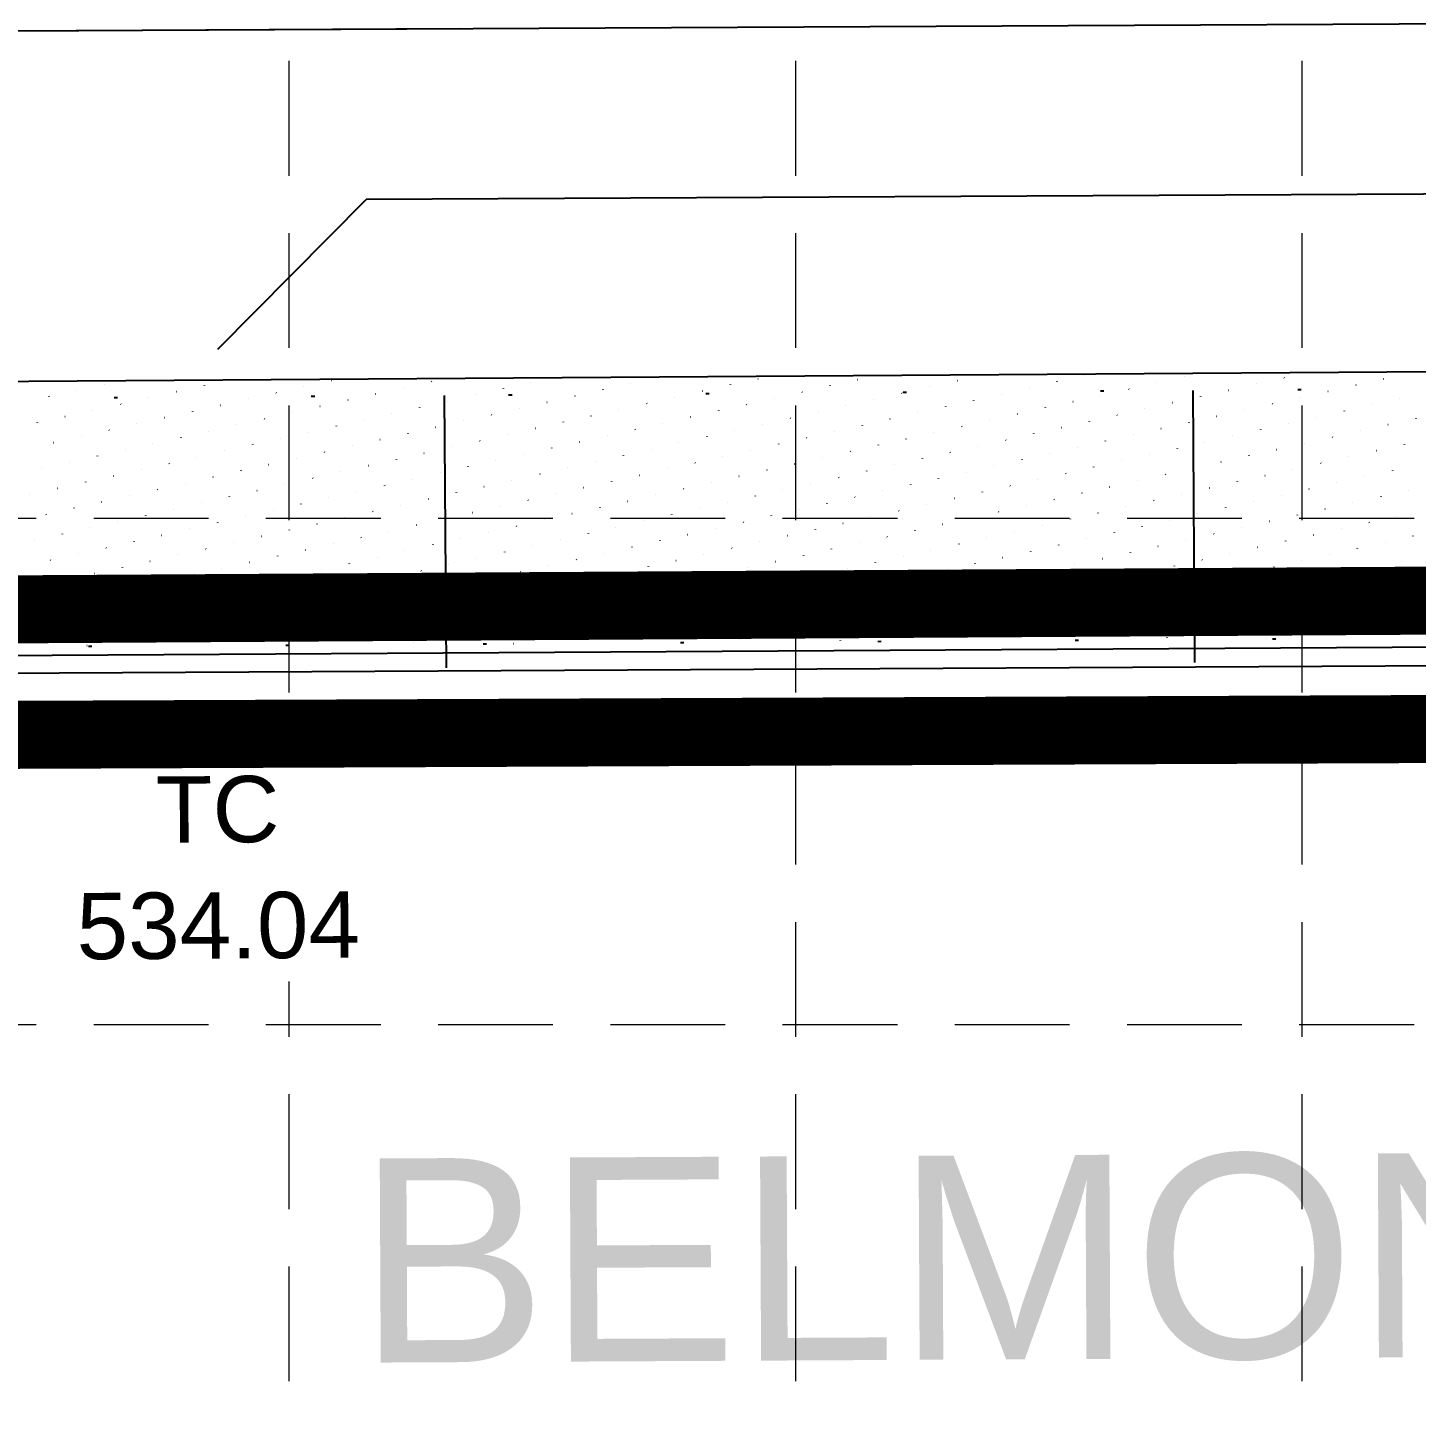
# Model space of a CAD drawing. Header units: feet. Extents: x 6046 to 7000, y 4530 to 5165.
# Drawn here: x 6783.37 to 6824.18, y 4780.64 to 4821.69 of the extents above; entities that cross this region are included whole.
import ezdxf
from ezdxf.enums import TextEntityAlignment as Align

# ---------------------------------------------------------------- set-up
doc = ezdxf.new("R2010")
doc.units = ezdxf.units.FT
doc.header["$LTSCALE"] = 30
doc.header["$MEASUREMENT"] = 0
for name, pattern in [('DASH', [1, 0.5, -0.5]), ('DOTS', [0.1901, 0.0001, -0.19]), ('HIDDEN', [0.375, 0.25, -0.125])]:
    doc.linetypes.add(name, pattern=pattern)
for name, color, linetype in [('1 LIMITS OF DISTURBANCE', 1, 'DASH'), ('1STAIR', 1, 'Continuous'), ('20070516_TOPO', 1, 'Continuous'), ('EXISTING_PL', 1, 'Continuous'), ('GRID', 254, 'HIDDEN'), ('PROPOSED_CURB', 1, 'Continuous'), ('PROPOSED_SW', 1, 'Continuous'), ('SILT FENCE', 200, 'Continuous'), ('TOPO_MAP', 1, 'Continuous')]:
    doc.layers.add(name, color=color, linetype=linetype)
doc.styles.get("Standard").update_dxf_attribs({"font": 'ARIAL.TTF'})

msp = doc.modelspace()

# ---------------------------------------------------------------- linework, layer by layer
at = {"layer": '1STAIR', "color": 7, "linetype": 'Continuous', "flags": 128}
for points in [[(6796.051, 4821.657), (6764.377, 4821.497)], [(6905.968, 4817.212), (6793.32, 4816.643)], [(6788.962, 4812.241), (6793.32, 4816.643)]]:
    msp.add_lwpolyline(points, dxfattribs=at)
at = {"layer": '20070516_TOPO', "color": 7, "linetype": 'Continuous'}
for p, q in [((6839.732, 4803.564), (6776.803, 4803.195)), ((6839.812, 4803.006), (6776.947, 4802.679))]:
    msp.add_line(p, q, dxfattribs=at)
at = {"layer": 'GRID', "color": 252, "linetype": 'HIDDEN', "lineweight": 0, "ltscale": 0.45}
for p, q in [((6791.042, 5149.778), (6791.042, 4628.519)), ((6805.933, 5149.778), (6805.933, 4628.519)), ((6820.825, 5149.778), (6820.825, 4628.519)), ((6061.371, 4807.279), (6984.628, 4807.279)), ((6061.371, 4792.388), (6984.628, 4792.388))]:
    msp.add_line(p, q, dxfattribs=at)
at = {"layer": 'PROPOSED_CURB', "color": 7, "linetype": 'Continuous', "flags": 128}
for points in [[(6895.454, 4804.19), (6869.967, 4803.876), (6861.815, 4811.83), (6773.405, 4811.229), (6765.428, 4803.168), (6748.447, 4803.053), (6740.412, 4811.004), (6673.998, 4810.553), (6666.069, 4802.493), (6652.274, 4802.405), (6644.296, 4810.351), (6605.265, 4810.085), (6600.273, 4815.043), (6579.92, 4814.908), (6567.13, 4801.946)], [(6824.044, 4811.558), (6824.047, 4811.554)], [(6785.626, 4811.214), (6785.629, 4811.21)], [(6788.555, 4811.182), (6788.558, 4811.178)], [(6791.484, 4811.15), (6791.487, 4811.146)], [(6792.302, 4811.333), (6792.305, 4811.329)], [(6795.231, 4811.3), (6795.234, 4811.296)], [(6798.159, 4811.268), (6798.162, 4811.264)], [(6801.088, 4811.236), (6801.091, 4811.232)], [(6801.906, 4811.419), (6801.909, 4811.415)], [(6804.017, 4811.203), (6804.02, 4811.199)], [(6804.835, 4811.386), (6804.838, 4811.382)], [(6806.945, 4811.171), (6806.948, 4811.167)], [(6807.764, 4811.354), (6807.767, 4811.35)], [(6809.874, 4811.138), (6809.877, 4811.135)], [(6810.692, 4811.321), (6810.695, 4811.318)], [(6813.621, 4811.289), (6813.624, 4811.285)], [(6814.439, 4811.472), (6814.442, 4811.468)], [(6816.55, 4811.257), (6816.553, 4811.253)], [(6817.368, 4811.44), (6817.371, 4811.436)], [(6819.478, 4811.224), (6819.481, 4811.221)], [(6820.297, 4811.407), (6820.3, 4811.404)], [(6822.407, 4811.192), (6822.41, 4811.188)], [(6823.225, 4811.375), (6823.228, 4811.371)], [(6783.99, 4810.848), (6783.993, 4810.844)], [(6784.808, 4811.031), (6784.811, 4811.027)], [(6786.918, 4810.816), (6786.922, 4810.812)], [(6787.737, 4810.999), (6787.74, 4810.995)], [(6789.847, 4810.784), (6789.85, 4810.78)], [(6790.665, 4810.967), (6790.669, 4810.963)], [(6792.776, 4810.751), (6792.779, 4810.747)], [(6793.594, 4810.934), (6793.597, 4810.93)], [(6794.412, 4811.117), (6794.415, 4811.113)], [(6795.615, 4810.88), (6795.669, 4802.88)], [(6795.704, 4810.719), (6795.708, 4810.715)], [(6796.523, 4810.902), (6796.526, 4810.898)], [(6797.341, 4811.085), (6797.344, 4811.081)], [(6799.451, 4810.87), (6799.455, 4810.866)], [(6800.27, 4811.053), (6800.273, 4811.049)], [(6802.38, 4810.837), (6802.383, 4810.833)], [(6803.198, 4811.02), (6803.201, 4811.016)], [(6805.309, 4810.805), (6805.312, 4810.801)], [(6806.127, 4810.988), (6806.13, 4810.984)], [(6808.237, 4810.772), (6808.24, 4810.769)], [(6809.056, 4810.955), (6809.059, 4810.952)], [(6811.166, 4810.74), (6811.169, 4810.736)], [(6811.984, 4810.923), (6811.987, 4810.919)], [(6812.803, 4811.106), (6812.806, 4811.102)], [(6814.913, 4810.891), (6814.916, 4810.887)], [(6815.731, 4811.074), (6815.734, 4811.07)], [(6817.614, 4811.029), (6817.669, 4803.029)], [(6817.842, 4810.858), (6817.845, 4810.854)], [(6818.66, 4811.041), (6818.663, 4811.038)], [(6820.77, 4810.826), (6820.773, 4810.822)], [(6821.589, 4811.009), (6821.592, 4811.005)], [(6823.699, 4810.794), (6823.702, 4810.79)], [(6785.282, 4810.45), (6785.285, 4810.446)], [(6786.1, 4810.633), (6786.103, 4810.629)], [(6788.21, 4810.418), (6788.214, 4810.414)], [(6789.029, 4810.601), (6789.032, 4810.597)], [(6791.139, 4810.385), (6791.142, 4810.381)], [(6791.957, 4810.568), (6791.961, 4810.564)], [(6794.068, 4810.353), (6794.071, 4810.349)], [(6794.886, 4810.536), (6794.889, 4810.532)], [(6796.996, 4810.32), (6797, 4810.317)], [(6797.815, 4810.503), (6797.818, 4810.5)], [(6798.633, 4810.686), (6798.636, 4810.683)], [(6800.743, 4810.471), (6800.747, 4810.467)], [(6801.562, 4810.654), (6801.565, 4810.65)], [(6803.672, 4810.439), (6803.675, 4810.435)], [(6804.49, 4810.622), (6804.494, 4810.618)], [(6806.601, 4810.406), (6806.604, 4810.402)], [(6807.419, 4810.589), (6807.422, 4810.586)], [(6809.529, 4810.374), (6809.533, 4810.37)], [(6810.348, 4810.557), (6810.351, 4810.553)], [(6812.458, 4810.342), (6812.461, 4810.338)], [(6813.276, 4810.525), (6813.28, 4810.521)], [(6814.095, 4810.708), (6814.098, 4810.704)], [(6815.387, 4810.309), (6815.39, 4810.305)], [(6816.205, 4810.492), (6816.208, 4810.488)], [(6817.023, 4810.675), (6817.026, 4810.671)], [(6819.134, 4810.46), (6819.137, 4810.456)], [(6819.952, 4810.643), (6819.955, 4810.639)], [(6822.062, 4810.428), (6822.066, 4810.424)], [(6822.881, 4810.611), (6822.884, 4810.607)], [(6783.645, 4810.084), (6783.648, 4810.08)], [(6784.463, 4810.267), (6784.467, 4810.263)], [(6786.574, 4810.051), (6786.577, 4810.048)], [(6787.392, 4810.234), (6787.395, 4810.231)], [(6789.502, 4810.019), (6789.506, 4810.015)], [(6790.321, 4810.202), (6790.324, 4810.198)], [(6792.431, 4809.987), (6792.434, 4809.983)], [(6793.249, 4810.17), (6793.253, 4810.166)], [(6795.36, 4809.954), (6795.363, 4809.95)], [(6796.178, 4810.137), (6796.181, 4810.134)], [(6798.288, 4809.922), (6798.292, 4809.918)], [(6799.107, 4810.105), (6799.11, 4810.101)], [(6799.925, 4810.288), (6799.928, 4810.284)], [(6802.035, 4810.073), (6802.039, 4810.069)], [(6802.854, 4810.256), (6802.857, 4810.252)], [(6804.964, 4810.04), (6804.967, 4810.036)], [(6805.782, 4810.223), (6805.786, 4810.219)], [(6807.893, 4810.008), (6807.896, 4810.004)], [(6808.711, 4810.191), (6808.714, 4810.187)], [(6810.821, 4809.976), (6810.825, 4809.972)], [(6811.64, 4810.159), (6811.643, 4810.155)], [(6813.75, 4809.943), (6813.753, 4809.939)], [(6814.568, 4810.126), (6814.572, 4810.122)], [(6816.679, 4809.911), (6816.682, 4809.907)], [(6817.497, 4810.094), (6817.5, 4810.09)], [(6818.315, 4810.277), (6818.319, 4810.273)], [(6820.426, 4810.062), (6820.429, 4810.058)], [(6821.244, 4810.245), (6821.247, 4810.241)], [(6823.354, 4810.029), (6823.358, 4810.025)], [(6824.173, 4810.212), (6824.176, 4810.208)], [(6784.119, 4809.502), (6784.122, 4809.499)], [(6784.937, 4809.685), (6784.94, 4809.682)], [(6785.756, 4809.868), (6785.759, 4809.865)], [(6787.866, 4809.653), (6787.869, 4809.649)], [(6788.684, 4809.836), (6788.687, 4809.832)], [(6790.795, 4809.621), (6790.798, 4809.617)], [(6791.613, 4809.804), (6791.616, 4809.8)], [(6793.723, 4809.588), (6793.726, 4809.584)], [(6794.542, 4809.771), (6794.545, 4809.767)], [(6796.652, 4809.556), (6796.655, 4809.552)], [(6797.47, 4809.739), (6797.473, 4809.735)], [(6799.581, 4809.524), (6799.584, 4809.52)], [(6800.399, 4809.707), (6800.402, 4809.703)], [(6801.217, 4809.89), (6801.22, 4809.886)], [(6802.509, 4809.491), (6802.512, 4809.487)], [(6803.327, 4809.674), (6803.331, 4809.67)], [(6804.146, 4809.857), (6804.149, 4809.853)], [(6806.256, 4809.642), (6806.259, 4809.638)], [(6807.074, 4809.825), (6807.078, 4809.821)], [(6809.185, 4809.61), (6809.188, 4809.606)], [(6810.003, 4809.793), (6810.006, 4809.789)], [(6812.113, 4809.577), (6812.117, 4809.573)], [(6812.932, 4809.76), (6812.935, 4809.756)], [(6815.042, 4809.545), (6815.045, 4809.541)], [(6815.86, 4809.728), (6815.864, 4809.724)], [(6817.971, 4809.512), (6817.974, 4809.509)], [(6818.789, 4809.695), (6818.792, 4809.692)], [(6819.607, 4809.879), (6819.611, 4809.875)], [(6821.718, 4809.663), (6821.721, 4809.659)], [(6822.536, 4809.846), (6822.539, 4809.842)], [(6785.411, 4809.104), (6785.414, 4809.1)], [(6786.229, 4809.287), (6786.232, 4809.283)], [(6787.048, 4809.47), (6787.051, 4809.466)], [(6789.158, 4809.255), (6789.161, 4809.251)], [(6789.976, 4809.438), (6789.979, 4809.434)], [(6792.087, 4809.222), (6792.09, 4809.218)], [(6792.905, 4809.405), (6792.908, 4809.401)], [(6795.015, 4809.19), (6795.018, 4809.186)], [(6795.834, 4809.373), (6795.837, 4809.369)], [(6797.944, 4809.158), (6797.947, 4809.154)], [(6798.762, 4809.341), (6798.765, 4809.337)], [(6800.873, 4809.125), (6800.876, 4809.121)], [(6801.691, 4809.308), (6801.694, 4809.304)], [(6803.801, 4809.093), (6803.804, 4809.089)], [(6804.62, 4809.276), (6804.623, 4809.272)], [(6805.438, 4809.459), (6805.441, 4809.455)], [(6807.548, 4809.243), (6807.551, 4809.24)], [(6808.367, 4809.427), (6808.37, 4809.423)], [(6810.477, 4809.211), (6810.48, 4809.207)], [(6811.295, 4809.394), (6811.298, 4809.39)], [(6813.406, 4809.179), (6813.409, 4809.175)], [(6814.224, 4809.362), (6814.227, 4809.358)], [(6816.334, 4809.146), (6816.337, 4809.143)], [(6817.153, 4809.329), (6817.156, 4809.326)], [(6819.263, 4809.114), (6819.266, 4809.11)], [(6820.081, 4809.297), (6820.084, 4809.293)], [(6820.899, 4809.48), (6820.903, 4809.476)], [(6822.192, 4809.082), (6822.195, 4809.078)], [(6823.01, 4809.265), (6823.013, 4809.261)], [(6823.828, 4809.448), (6823.831, 4809.444)], [(6783.774, 4808.738), (6783.777, 4808.734)], [(6784.593, 4808.921), (6784.596, 4808.917)], [(6786.703, 4808.706), (6786.706, 4808.702)], [(6787.521, 4808.889), (6787.524, 4808.885)], [(6788.34, 4809.072), (6788.343, 4809.068)], [(6789.632, 4808.673), (6789.635, 4808.669)], [(6790.45, 4808.856), (6790.453, 4808.852)], [(6791.268, 4809.039), (6791.271, 4809.035)], [(6793.379, 4808.824), (6793.382, 4808.82)], [(6794.197, 4809.007), (6794.2, 4809.003)], [(6796.307, 4808.792), (6796.31, 4808.788)], [(6797.126, 4808.975), (6797.129, 4808.971)], [(6799.236, 4808.759), (6799.239, 4808.755)], [(6800.054, 4808.942), (6800.057, 4808.938)], [(6802.165, 4808.727), (6802.168, 4808.723)], [(6802.983, 4808.91), (6802.986, 4808.906)], [(6805.093, 4808.694), (6805.096, 4808.691)], [(6805.912, 4808.877), (6805.915, 4808.874)], [(6806.73, 4809.06), (6806.733, 4809.057)], [(6808.84, 4808.845), (6808.843, 4808.841)], [(6809.659, 4809.028), (6809.662, 4809.024)], [(6811.769, 4808.813), (6811.772, 4808.809)], [(6812.587, 4808.996), (6812.59, 4808.992)], [(6814.698, 4808.78), (6814.701, 4808.776)], [(6815.516, 4808.963), (6815.519, 4808.96)], [(6817.626, 4808.748), (6817.629, 4808.744)], [(6818.445, 4808.931), (6818.448, 4808.927)], [(6820.555, 4808.716), (6820.558, 4808.712)], [(6821.373, 4808.899), (6821.376, 4808.895)], [(6823.484, 4808.683), (6823.487, 4808.679)], [(6785.066, 4808.34), (6785.07, 4808.336)], [(6785.885, 4808.523), (6785.888, 4808.519)], [(6787.995, 4808.307), (6787.998, 4808.303)], [(6788.813, 4808.49), (6788.817, 4808.486)], [(6790.924, 4808.275), (6790.927, 4808.271)], [(6791.742, 4808.458), (6791.745, 4808.454)], [(6792.56, 4808.641), (6792.563, 4808.637)], [(6794.671, 4808.425), (6794.674, 4808.422)], [(6795.489, 4808.608), (6795.492, 4808.605)], [(6797.599, 4808.393), (6797.603, 4808.389)], [(6798.418, 4808.576), (6798.421, 4808.572)], [(6800.528, 4808.361), (6800.531, 4808.357)], [(6801.346, 4808.544), (6801.349, 4808.54)], [(6803.457, 4808.328), (6803.46, 4808.324)], [(6804.275, 4808.511), (6804.278, 4808.508)], [(6806.385, 4808.296), (6806.388, 4808.292)], [(6807.204, 4808.479), (6807.207, 4808.475)], [(6808.022, 4808.662), (6808.025, 4808.658)], [(6809.314, 4808.264), (6809.317, 4808.26)], [(6810.132, 4808.447), (6810.135, 4808.443)], [(6810.951, 4808.63), (6810.954, 4808.626)], [(6813.061, 4808.414), (6813.064, 4808.41)], [(6813.879, 4808.597), (6813.882, 4808.593)], [(6815.99, 4808.382), (6815.993, 4808.378)], [(6816.808, 4808.565), (6816.811, 4808.561)], [(6818.918, 4808.35), (6818.921, 4808.346)], [(6819.737, 4808.533), (6819.74, 4808.529)], [(6821.847, 4808.317), (6821.85, 4808.313)], [(6822.665, 4808.5), (6822.668, 4808.496)], [(6783.43, 4807.973), (6783.433, 4807.97)], [(6784.248, 4808.156), (6784.251, 4808.153)], [(6786.358, 4807.941), (6786.362, 4807.937)], [(6787.177, 4808.124), (6787.18, 4808.12)], [(6789.287, 4807.909), (6789.29, 4807.905)], [(6790.105, 4808.092), (6790.109, 4808.088)], [(6792.216, 4807.876), (6792.219, 4807.873)], [(6793.034, 4808.059), (6793.037, 4808.056)], [(6793.852, 4808.242), (6793.856, 4808.239)], [(6795.144, 4807.844), (6795.148, 4807.84)], [(6795.963, 4808.027), (6795.966, 4808.023)], [(6796.781, 4808.21), (6796.784, 4808.206)], [(6798.891, 4807.995), (6798.895, 4807.991)], [(6799.71, 4808.178), (6799.713, 4808.174)], [(6801.82, 4807.962), (6801.823, 4807.958)], [(6802.638, 4808.145), (6802.642, 4808.141)], [(6804.749, 4807.93), (6804.752, 4807.926)], [(6805.567, 4808.113), (6805.57, 4808.109)], [(6807.677, 4807.898), (6807.681, 4807.894)], [(6808.496, 4808.081), (6808.499, 4808.077)], [(6810.606, 4807.865), (6810.609, 4807.861)], [(6811.424, 4808.048), (6811.428, 4808.044)], [(6812.243, 4808.231), (6812.246, 4808.227)], [(6814.353, 4808.016), (6814.356, 4808.012)], [(6815.171, 4808.199), (6815.174, 4808.195)], [(6817.282, 4807.984), (6817.285, 4807.98)], [(6818.1, 4808.167), (6818.103, 4808.163)], [(6820.21, 4807.951), (6820.214, 4807.947)], [(6821.029, 4808.134), (6821.032, 4808.13)], [(6823.139, 4807.919), (6823.142, 4807.915)], [(6823.957, 4808.102), (6823.96, 4808.098)], [(6784.722, 4807.575), (6784.725, 4807.571)], [(6785.54, 4807.758), (6785.543, 4807.754)], [(6787.65, 4807.543), (6787.654, 4807.539)], [(6788.469, 4807.726), (6788.472, 4807.722)], [(6790.579, 4807.51), (6790.582, 4807.506)], [(6791.397, 4807.693), (6791.401, 4807.689)], [(6793.508, 4807.478), (6793.511, 4807.474)], [(6794.326, 4807.661), (6794.329, 4807.657)], [(6796.436, 4807.446), (6796.44, 4807.442)], [(6797.255, 4807.629), (6797.258, 4807.625)], [(6798.073, 4807.812), (6798.076, 4807.808)], [(6800.183, 4807.596), (6800.187, 4807.592)], [(6801.002, 4807.779), (6801.005, 4807.775)], [(6803.112, 4807.564), (6803.115, 4807.56)], [(6803.93, 4807.747), (6803.934, 4807.743)], [(6806.041, 4807.532), (6806.044, 4807.528)], [(6806.859, 4807.715), (6806.862, 4807.711)], [(6808.969, 4807.499), (6808.973, 4807.495)], [(6809.788, 4807.682), (6809.791, 4807.678)], [(6811.898, 4807.467), (6811.901, 4807.463)], [(6812.716, 4807.65), (6812.72, 4807.646)], [(6813.535, 4807.833), (6813.538, 4807.829)], [(6814.827, 4807.434), (6814.83, 4807.431)], [(6815.645, 4807.617), (6815.648, 4807.614)], [(6816.463, 4807.801), (6816.467, 4807.797)], [(6818.574, 4807.585), (6818.577, 4807.581)], [(6819.392, 4807.768), (6819.395, 4807.764)], [(6821.502, 4807.553), (6821.506, 4807.549)], [(6822.321, 4807.736), (6822.324, 4807.732)], [(6783.904, 4807.392), (6783.907, 4807.388)], [(6786.014, 4807.177), (6786.017, 4807.173)], [(6786.832, 4807.36), (6786.835, 4807.356)], [(6788.943, 4807.144), (6788.946, 4807.14)], [(6789.761, 4807.327), (6789.764, 4807.323)], [(6791.871, 4807.112), (6791.874, 4807.108)], [(6792.69, 4807.295), (6792.693, 4807.291)], [(6794.8, 4807.08), (6794.803, 4807.076)], [(6795.618, 4807.263), (6795.621, 4807.259)], [(6797.729, 4807.047), (6797.732, 4807.043)], [(6798.547, 4807.23), (6798.55, 4807.226)], [(6799.365, 4807.413), (6799.368, 4807.409)], [(6801.475, 4807.198), (6801.479, 4807.194)], [(6802.294, 4807.381), (6802.297, 4807.377)], [(6804.404, 4807.166), (6804.407, 4807.162)], [(6805.222, 4807.349), (6805.226, 4807.345)], [(6807.333, 4807.133), (6807.336, 4807.129)], [(6808.151, 4807.316), (6808.154, 4807.312)], [(6810.261, 4807.101), (6810.265, 4807.097)], [(6811.08, 4807.284), (6811.083, 4807.28)], [(6813.19, 4807.068), (6813.193, 4807.065)], [(6814.008, 4807.251), (6814.012, 4807.248)], [(6816.119, 4807.036), (6816.122, 4807.032)], [(6816.937, 4807.219), (6816.94, 4807.215)], [(6817.755, 4807.402), (6817.759, 4807.398)], [(6819.866, 4807.187), (6819.869, 4807.183)], [(6820.684, 4807.37), (6820.687, 4807.366)], [(6822.794, 4807.154), (6822.798, 4807.15)], [(6823.613, 4807.337), (6823.616, 4807.334)], [(6783.559, 4806.628), (6783.562, 4806.624)], [(6784.377, 4806.811), (6784.38, 4806.807)], [(6785.196, 4806.994), (6785.199, 4806.99)], [(6787.306, 4806.778), (6787.309, 4806.774)], [(6788.124, 4806.961), (6788.127, 4806.957)], [(6790.235, 4806.746), (6790.238, 4806.742)], [(6791.053, 4806.929), (6791.056, 4806.925)], [(6793.163, 4806.714), (6793.166, 4806.71)], [(6793.982, 4806.897), (6793.985, 4806.893)], [(6796.092, 4806.681), (6796.095, 4806.677)], [(6796.91, 4806.864), (6796.913, 4806.86)], [(6799.021, 4806.649), (6799.024, 4806.645)], [(6799.839, 4806.832), (6799.842, 4806.828)], [(6800.657, 4807.015), (6800.66, 4807.011)], [(6801.949, 4806.616), (6801.952, 4806.613)], [(6802.768, 4806.799), (6802.771, 4806.796)], [(6803.586, 4806.982), (6803.589, 4806.979)], [(6805.696, 4806.767), (6805.699, 4806.763)], [(6806.515, 4806.95), (6806.518, 4806.946)], [(6808.625, 4806.735), (6808.628, 4806.731)], [(6809.443, 4806.918), (6809.446, 4806.914)], [(6811.554, 4806.702), (6811.557, 4806.698)], [(6812.372, 4806.885), (6812.375, 4806.882)], [(6814.482, 4806.67), (6814.485, 4806.666)], [(6815.301, 4806.853), (6815.304, 4806.849)], [(6817.411, 4806.638), (6817.414, 4806.634)], [(6818.229, 4806.821), (6818.232, 4806.817)], [(6819.047, 4807.004), (6819.051, 4807)], [(6821.158, 4806.788), (6821.161, 4806.784)], [(6821.976, 4806.971), (6821.979, 4806.967)], [(6824.087, 4806.756), (6824.09, 4806.752)], [(6784.851, 4806.229), (6784.854, 4806.225)], [(6785.669, 4806.412), (6785.672, 4806.408)], [(6786.488, 4806.595), (6786.491, 4806.591)], [(6788.598, 4806.38), (6788.601, 4806.376)], [(6789.416, 4806.563), (6789.419, 4806.559)], [(6791.527, 4806.347), (6791.53, 4806.344)], [(6792.345, 4806.53), (6792.348, 4806.527)], [(6794.455, 4806.315), (6794.458, 4806.311)], [(6795.274, 4806.498), (6795.277, 4806.494)], [(6797.384, 4806.283), (6797.387, 4806.279)], [(6798.202, 4806.466), (6798.205, 4806.462)], [(6800.313, 4806.25), (6800.316, 4806.246)], [(6801.131, 4806.433), (6801.134, 4806.43)], [(6803.241, 4806.218), (6803.244, 4806.214)], [(6804.06, 4806.401), (6804.063, 4806.397)], [(6804.878, 4806.584), (6804.881, 4806.58)], [(6806.988, 4806.369), (6806.991, 4806.365)], [(6807.807, 4806.552), (6807.81, 4806.548)], [(6809.917, 4806.336), (6809.92, 4806.332)], [(6810.735, 4806.519), (6810.738, 4806.515)], [(6812.846, 4806.304), (6812.849, 4806.3)], [(6813.664, 4806.487), (6813.667, 4806.483)], [(6815.774, 4806.272), (6815.777, 4806.268)], [(6816.593, 4806.455), (6816.596, 4806.451)], [(6818.703, 4806.239), (6818.706, 4806.235)], [(6819.521, 4806.422), (6819.524, 4806.418)], [(6820.34, 4806.605), (6820.343, 4806.601)], [(6821.632, 4806.207), (6821.635, 4806.203)], [(6822.45, 4806.39), (6822.453, 4806.386)], [(6823.268, 4806.573), (6823.271, 4806.569)], [(6784.033, 4806.046), (6784.036, 4806.042)], [(6786.143, 4805.831), (6786.146, 4805.827)], [(6786.961, 4806.014), (6786.965, 4806.01)], [(6787.78, 4806.197), (6787.783, 4806.193)], [(6789.072, 4805.798), (6789.075, 4805.795)], [(6789.89, 4805.981), (6789.893, 4805.978)], [(6790.708, 4806.164), (6790.711, 4806.161)], [(6792.819, 4805.949), (6792.822, 4805.945)], [(6793.637, 4806.132), (6793.64, 4806.128)], [(6795.747, 4805.917), (6795.751, 4805.913)], [(6796.566, 4806.1), (6796.569, 4806.096)], [(6798.676, 4805.884), (6798.679, 4805.88)], [(6799.494, 4806.067), (6799.497, 4806.063)], [(6801.605, 4805.852), (6801.608, 4805.848)], [(6802.423, 4806.035), (6802.426, 4806.031)], [(6804.533, 4805.82), (6804.536, 4805.816)], [(6805.352, 4806.003), (6805.355, 4805.999)], [(6806.17, 4806.186), (6806.173, 4806.182)], [(6808.28, 4805.97), (6808.283, 4805.966)], [(6809.099, 4806.153), (6809.102, 4806.149)], [(6811.209, 4805.938), (6811.212, 4805.934)], [(6812.027, 4806.121), (6812.03, 4806.117)], [(6814.138, 4805.906), (6814.141, 4805.902)], [(6814.956, 4806.089), (6814.959, 4806.085)], [(6817.066, 4805.873), (6817.069, 4805.869)], [(6817.885, 4806.056), (6817.888, 4806.052)], [(6819.995, 4805.841), (6819.998, 4805.837)], [(6820.813, 4806.024), (6820.816, 4806.02)], [(6822.924, 4805.808), (6822.927, 4805.805)], [(6823.742, 4805.991), (6823.745, 4805.988)], [(6784.506, 4805.465), (6784.51, 4805.461)], [(6785.325, 4805.648), (6785.328, 4805.644)], [(6787.435, 4805.432), (6787.438, 4805.428)], [(6788.253, 4805.615), (6788.257, 4805.611)], [(6790.364, 4805.4), (6790.367, 4805.396)], [(6791.182, 4805.583), (6791.185, 4805.579)], [(6792, 4805.766), (6792.004, 4805.762)], [(6794.111, 4805.551), (6794.114, 4805.547)], [(6794.929, 4805.734), (6794.932, 4805.73)], [(6797.039, 4805.518), (6797.043, 4805.514)], [(6797.858, 4805.701), (6797.861, 4805.697)], [(6799.968, 4805.486), (6799.971, 4805.482)], [(6800.786, 4805.669), (6800.79, 4805.665)], [(6802.897, 4805.454), (6802.9, 4805.45)], [(6803.715, 4805.637), (6803.718, 4805.633)], [(6805.825, 4805.421), (6805.829, 4805.417)], [(6806.644, 4805.604), (6806.647, 4805.6)], [(6807.462, 4805.787), (6807.465, 4805.783)], [(6808.754, 4805.389), (6808.757, 4805.385)], [(6809.572, 4805.572), (6809.576, 4805.568)], [(6810.391, 4805.755), (6810.394, 4805.751)], [(6812.501, 4805.539), (6812.504, 4805.536)], [(6813.319, 4805.723), (6813.322, 4805.719)], [(6815.43, 4805.507), (6815.433, 4805.503)], [(6816.248, 4805.69), (6816.251, 4805.686)], [(6818.358, 4805.475), (6818.362, 4805.471)], [(6819.177, 4805.658), (6819.18, 4805.654)], [(6821.287, 4805.442), (6821.29, 4805.439)], [(6822.105, 4805.625), (6822.108, 4805.622)], [(6783.688, 4805.282), (6783.691, 4805.278)], [(6785.798, 4805.066), (6785.802, 4805.062)], [(6786.617, 4805.249), (6786.62, 4805.245)], [(6788.727, 4805.034), (6788.73, 4805.03)], [(6789.545, 4805.217), (6789.549, 4805.213)], [(6791.656, 4805.002), (6791.659, 4804.998)], [(6792.474, 4805.185), (6792.477, 4805.181)], [(6793.292, 4805.368), (6793.296, 4805.364)], [(6794.584, 4804.969), (6794.588, 4804.965)], [(6795.403, 4805.152), (6795.406, 4805.148)], [(6796.221, 4805.335), (6796.224, 4805.331)], [(6798.331, 4805.12), (6798.335, 4805.116)], [(6799.15, 4805.303), (6799.153, 4805.299)], [(6801.26, 4805.088), (6801.263, 4805.084)], [(6802.078, 4805.271), (6802.082, 4805.267)], [(6804.189, 4805.055), (6804.192, 4805.051)], [(6805.007, 4805.238), (6805.01, 4805.234)], [(6807.117, 4805.023), (6807.121, 4805.019)], [(6807.936, 4805.206), (6807.939, 4805.202)], [(6810.046, 4804.99), (6810.049, 4804.987)], [(6810.864, 4805.173), (6810.868, 4805.17)], [(6811.683, 4805.356), (6811.686, 4805.353)], [(6813.793, 4805.141), (6813.796, 4805.137)], [(6814.611, 4805.324), (6814.615, 4805.32)], [(6816.722, 4805.109), (6816.725, 4805.105)], [(6817.54, 4805.292), (6817.543, 4805.288)], [(6819.65, 4805.076), (6819.654, 4805.072)], [(6820.469, 4805.259), (6820.472, 4805.256)], [(6822.579, 4805.044), (6822.582, 4805.04)], [(6823.397, 4805.227), (6823.401, 4805.223)], [(6784.162, 4804.7), (6784.165, 4804.696)], [(6784.98, 4804.883), (6784.983, 4804.879)], [(6787.091, 4804.668), (6787.094, 4804.664)], [(6787.909, 4804.851), (6787.912, 4804.847)], [(6790.019, 4804.636), (6790.022, 4804.632)], [(6790.838, 4804.819), (6790.841, 4804.815)], [(6792.948, 4804.603), (6792.951, 4804.599)], [(6793.766, 4804.786), (6793.769, 4804.782)], [(6795.877, 4804.571), (6795.88, 4804.567)], [(6796.695, 4804.754), (6796.698, 4804.75)], [(6797.513, 4804.937), (6797.516, 4804.933)], [(6799.623, 4804.721), (6799.627, 4804.718)], [(6800.442, 4804.904), (6800.445, 4804.901)], [(6802.552, 4804.689), (6802.555, 4804.685)], [(6803.37, 4804.872), (6803.374, 4804.868)], [(6805.481, 4804.657), (6805.484, 4804.653)], [(6806.299, 4804.84), (6806.302, 4804.836)], [(6808.409, 4804.624), (6808.413, 4804.62)], [(6809.228, 4804.807), (6809.231, 4804.804)], [(6811.338, 4804.592), (6811.341, 4804.588)], [(6812.156, 4804.775), (6812.16, 4804.771)], [(6812.975, 4804.958), (6812.978, 4804.954)], [(6814.267, 4804.56), (6814.27, 4804.556)], [(6815.085, 4804.743), (6815.088, 4804.739)], [(6815.903, 4804.926), (6815.907, 4804.922)], [(6818.014, 4804.71), (6818.017, 4804.706)], [(6818.832, 4804.893), (6818.835, 4804.889)], [(6820.942, 4804.678), (6820.946, 4804.674)], [(6821.761, 4804.861), (6821.764, 4804.857)], [(6823.871, 4804.646), (6823.874, 4804.642)], [(6785.454, 4804.302), (6785.457, 4804.298)], [(6786.272, 4804.485), (6786.275, 4804.481)], [(6788.383, 4804.269), (6788.386, 4804.266)], [(6789.201, 4804.452), (6789.204, 4804.449)], [(6791.311, 4804.237), (6791.314, 4804.233)], [(6792.13, 4804.42), (6792.133, 4804.416)], [(6794.24, 4804.205), (6794.243, 4804.201)], [(6795.058, 4804.388), (6795.061, 4804.384)], [(6797.169, 4804.172), (6797.172, 4804.169)], [(6797.987, 4804.355), (6797.99, 4804.352)], [(6798.805, 4804.538), (6798.808, 4804.535)], [(6800.916, 4804.323), (6800.919, 4804.319)], [(6801.734, 4804.506), (6801.737, 4804.502)], [(6803.844, 4804.291), (6803.847, 4804.287)], [(6804.663, 4804.474), (6804.666, 4804.47)], [(6806.773, 4804.258), (6806.776, 4804.254)], [(6807.591, 4804.441), (6807.594, 4804.437)], [(6809.702, 4804.226), (6809.705, 4804.222)], [(6810.52, 4804.409), (6810.523, 4804.405)], [(6812.63, 4804.194), (6812.633, 4804.19)], [(6813.449, 4804.377), (6813.452, 4804.373)], [(6815.559, 4804.161), (6815.562, 4804.157)], [(6816.377, 4804.344), (6816.38, 4804.34)], [(6817.195, 4804.527), (6817.199, 4804.523)], [(6819.306, 4804.312), (6819.309, 4804.308)], [(6820.124, 4804.495), (6820.127, 4804.491)], [(6822.235, 4804.28), (6822.238, 4804.276)], [(6823.053, 4804.463), (6823.056, 4804.459)], [(6783.817, 4803.936), (6783.82, 4803.932)], [(6784.636, 4804.119), (6784.639, 4804.115)], [(6786.746, 4803.903), (6786.749, 4803.9)], [(6787.564, 4804.086), (6787.567, 4804.083)], [(6789.675, 4803.871), (6789.678, 4803.867)], [(6790.493, 4804.054), (6790.496, 4804.05)], [(6792.603, 4803.839), (6792.606, 4803.835)], [(6793.422, 4804.022), (6793.425, 4804.018)], [(6795.532, 4803.806), (6795.535, 4803.802)], [(6796.35, 4803.989), (6796.353, 4803.985)], [(6798.461, 4803.774), (6798.464, 4803.77)], [(6799.279, 4803.957), (6799.282, 4803.953)], [(6800.097, 4804.14), (6800.1, 4804.136)], [(6801.389, 4803.742), (6801.392, 4803.738)], [(6802.208, 4803.925), (6802.211, 4803.921)], [(6803.026, 4804.108), (6803.029, 4804.104)], [(6805.136, 4803.892), (6805.139, 4803.888)], [(6805.955, 4804.075), (6805.958, 4804.071)], [(6808.065, 4803.86), (6808.068, 4803.856)], [(6808.883, 4804.043), (6808.886, 4804.039)], [(6810.994, 4803.828), (6810.997, 4803.824)], [(6811.812, 4804.011), (6811.815, 4804.007)], [(6813.922, 4803.795), (6813.925, 4803.791)], [(6814.741, 4803.978), (6814.744, 4803.974)], [(6816.851, 4803.763), (6816.854, 4803.759)], [(6817.669, 4803.946), (6817.672, 4803.942)], [(6818.488, 4804.129), (6818.491, 4804.125)], [(6820.598, 4803.913), (6820.601, 4803.91)], [(6821.416, 4804.097), (6821.419, 4804.093)], [(6823.527, 4803.881), (6823.53, 4803.877)], [(6785.109, 4803.537), (6785.113, 4803.533)], [(6785.928, 4803.72), (6785.931, 4803.717)], [(6788.856, 4803.688), (6788.859, 4803.684)], [(6791.785, 4803.656), (6791.788, 4803.652)], [(6794.714, 4803.623), (6794.717, 4803.619)], [(6797.642, 4803.591), (6797.645, 4803.587)], [(6804.318, 4803.709), (6804.321, 4803.705)], [(6807.247, 4803.677), (6807.25, 4803.673)], [(6819.78, 4803.73), (6819.783, 4803.727)]]:
    msp.add_lwpolyline(points, dxfattribs=at)
at = {"layer": 'PROPOSED_CURB', "color": 7, "linetype": 'DOTS', "flags": 128}
for points in [[(6869.766, 4803.374), (6861.613, 4811.328), (6773.615, 4810.73), (6765.638, 4802.669), (6748.243, 4802.551), (6740.208, 4810.503), (6674.209, 4810.054), (6666.28, 4801.995), (6652.069, 4801.903), (6644.091, 4809.849), (6605.061, 4809.584), (6600.068, 4814.542), (6580.131, 4814.409), (6568.024, 4802.14)], [(6895.454, 4804.19), (6116.04, 4799.311)]]:
    msp.add_lwpolyline(points, dxfattribs=at)
at = {"layer": 'PROPOSED_SW', "color": 7, "linetype": 'Continuous', "flags": 128}
for points in [[(6926.12, 5014.656), (6905.968, 4817.212), (6793.32, 4816.643)], [(6848.899, 4831.924), (6848.95, 4821.924), (6567.037, 4820.501), (6566.967, 4834.258), (6584.134, 4834.345), (6584.092, 4842.678)], [(6788.962, 4812.241), (6793.32, 4816.643)]]:
    msp.add_lwpolyline(points, dxfattribs=at)

# ---------------------------------------------------------------- texts
at = {"layer": 'EXISTING_PL', "color": 7, "linetype": 'Continuous'}
msp.add_text('BELMONT AVENUE ', height=6, rotation=0.2892, dxfattribs=at).set_placement((6832.876, 4782.65), align=Align.CENTER)

# ---------------------------------------------------------------- next in the draw order: wipeouts: each hides what was drawn before it
msp.add_wipeout([(6783.421, 4793.616), (6794.536, 4793.68), (6794.518, 4796.994), (6783.403, 4796.931)]).dxf.layer = 'TOPO_MAP'

# ---------------------------------------------------------------- next in the draw order: texts
at = {"layer": 'TOPO_MAP', "color": 35, "linetype": 'Continuous'}
msp.add_text('534.04', height=1.95, rotation=0.325, dxfattribs=at).set_placement((6788.964, 4796.28), align=Align.TOP_CENTER)

# ---------------------------------------------------------------- next in the draw order: wipeouts: each hides what was drawn before it
msp.add_wipeout([(6786.745, 4797.048), (6791.174, 4797.073), (6791.155, 4800.388), (6786.726, 4800.363)]).dxf.layer = 'TOPO_MAP'

# ---------------------------------------------------------------- next in the draw order: linework, layer by layer
at = {"layer": '1 LIMITS OF DISTURBANCE', "ltscale": 0.4, "const_width": 2, "flags": 128}
msp.add_lwpolyline([(6101.168, 4826.862), (6119.467, 5018.639), (6096.139, 5021.335), (6098.287, 5043.497), (6122.31, 5040.952), (6122.384, 5033.901), (6129.796, 5034.293), (6283.721, 5035.176), (6725.261, 5037.677), (6917.799, 5038.14), (6937.026, 5038.214), (6946.049, 5044.104), (6948.99, 5043.941), (6944.622, 5007.27), (6924.923, 4866.503), (6920.126, 4822.965), (6913.674, 4809.279), (6897.417, 4801.376), (6112.118, 4798.149), (6103.895, 4802.973), (6099.858, 4811.489)], close=True, dxfattribs=at)
at = {"layer": 'SILT FENCE', "const_width": 2, "flags": 128}
msp.add_lwpolyline([(6121.851, 5030.725), (6121.106, 5014.099), (6102.853, 4815.962, 0.48185), (6117.134, 4800.49), (6896.599, 4805.295, 0.347065), (6918.53, 4828.844), (6946.206, 5041.435)], format="xyb", dxfattribs=at)

# ---------------------------------------------------------------- next in the draw order: texts
at = {"layer": 'TOPO_MAP', "color": 35, "linetype": 'Continuous'}
msp.add_text('TC', height=1.95, rotation=0.325, dxfattribs=at).set_placement((6788.945, 4799.693), align=Align.TOP_CENTER)

doc.saveas('drawing.dxf')
